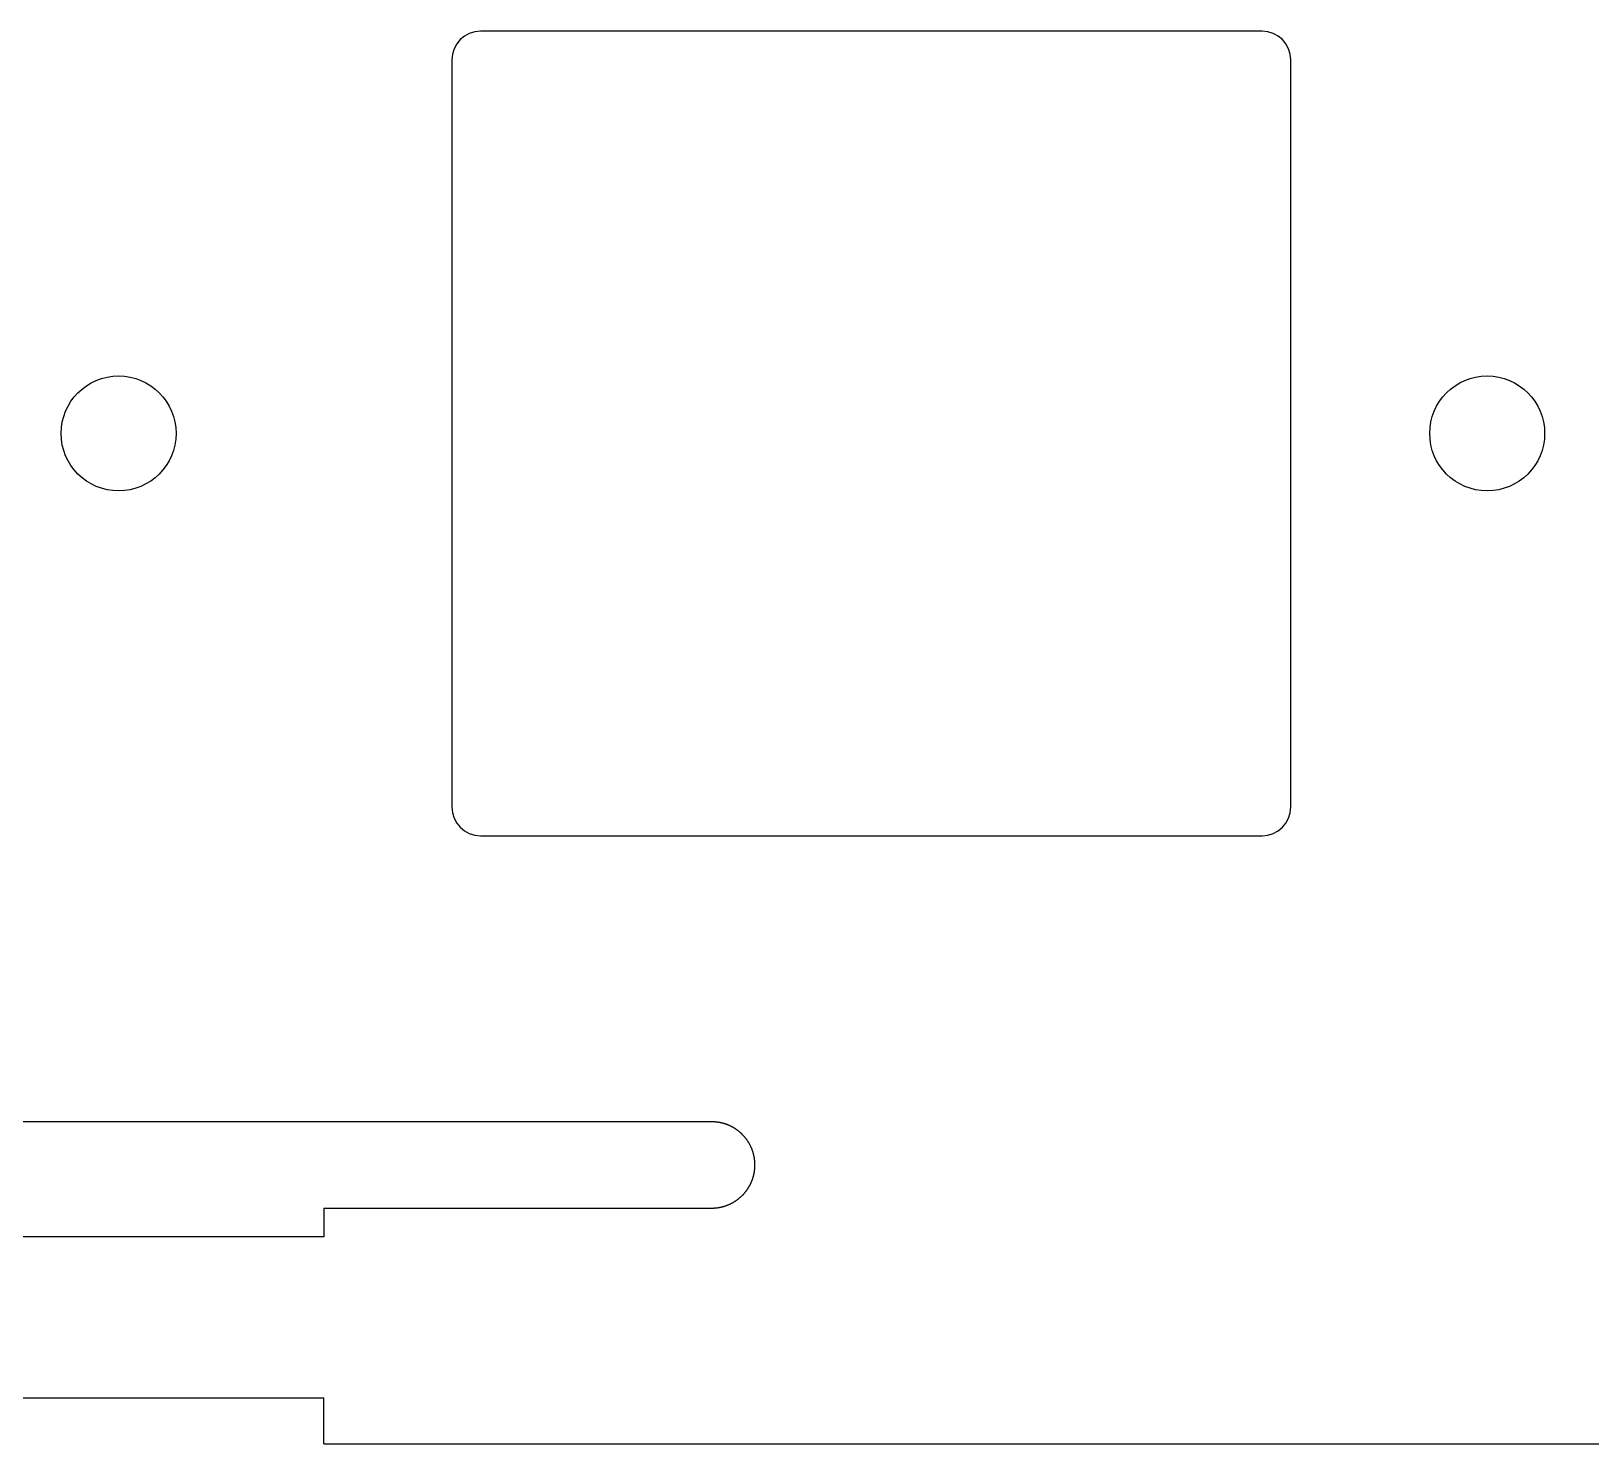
# Model space of a CAD drawing. Header units: millimetres. Extents: x -11 to 340, y -118 to 18.
# Drawn here: x 13.96 to 41.09, y -117.6 to -93.01 of the extents above; entities that cross this region are included whole.
import ezdxf

# ---------------------------------------------------------------- set-up
doc = ezdxf.new("R2010")
doc.units = ezdxf.units.MM
doc.header["$MEASUREMENT"] = 0
doc.layers.get('0').update_dxf_attribs({"linetype": 'CONTINUOUS'})
doc.layers.add('BLACK', color=7, linetype='CONTINUOUS')

msp = doc.modelspace()

# ---------------------------------------------------------------- linework, layer by layer
msp.add_lwpolyline([(35.375, -93.0125), (21.775, -93.0125, 0.414212391), (21.275, -93.5125), (21.275, -106.5125, 0.414212391), (21.775, -107.0125), (35.375, -107.0125, 0.414213562), (35.875, -106.5125), (35.875, -93.5125, 0.414213562)], format="xyb", close=True)
for centre in [(15.478125, -100.0125), (39.290625, -100.0125)]:
    msp.add_circle(centre, 1)
at = {"layer": 'BLACK', "linetype": 'Continuous'}
for p, q in [((25.8, -111.9925), (1.82757, -111.9925)), ((25.800797, -111.9925), (25.8, -111.9925)), ((25.804714, -111.992515), (25.800797, -111.9925)), ((25.808626, -111.992549), (25.804714, -111.992515)), ((25.812539, -111.992603), (25.808626, -111.992549)), ((25.816447, -111.992677), (25.812539, -111.992603)), ((25.820354, -111.992771), (25.816447, -111.992677)), ((25.824257, -111.992885), (25.820354, -111.992771)), ((25.828159, -111.993019), (25.824257, -111.992885)), ((25.832056, -111.993173), (25.828159, -111.993019)), ((25.835954, -111.993347), (25.832056, -111.993173)), ((25.839846, -111.99354), (25.835954, -111.993347)), ((25.843737, -111.993754), (25.839846, -111.99354)), ((25.847623, -111.993988), (25.843737, -111.993754)), ((25.851509, -111.994241), (25.847623, -111.993988)), ((25.85539, -111.994514), (25.851509, -111.994241)), ((25.85927, -111.994808), (25.85539, -111.994514)), ((25.863144, -111.995121), (25.85927, -111.994808)), ((25.867018, -111.995453), (25.863144, -111.995121)), ((25.870886, -111.995806), (25.867018, -111.995453)), ((25.874753, -111.996179), (25.870886, -111.995806)), ((25.878614, -111.996571), (25.874753, -111.996179)), ((25.882475, -111.996983), (25.878614, -111.996571)), ((25.88633, -111.997415), (25.882475, -111.996983)), ((25.890183, -111.997866), (25.88633, -111.997415)), ((25.894031, -111.998338), (25.890183, -111.997866)), ((25.897878, -111.998829), (25.894031, -111.998338)), ((25.901718, -111.99934), (25.897878, -111.998829)), ((25.905558, -111.99987), (25.901718, -111.99934)), ((25.909391, -112.00042), (25.905558, -111.99987)), ((25.913222, -112.00099), (25.909391, -112.00042)), ((25.917048, -112.00158), (25.913222, -112.00099)), ((25.920871, -112.002189), (25.917048, -112.00158)), ((25.924689, -112.002818), (25.920871, -112.002189)), ((25.928504, -112.003466), (25.924689, -112.002818)), ((25.932313, -112.004134), (25.928504, -112.003466)), ((25.936121, -112.004822), (25.932313, -112.004134)), ((25.939921, -112.005529), (25.936121, -112.004822)), ((25.94372, -112.006256), (25.939921, -112.005529)), ((25.947512, -112.007002), (25.94372, -112.006256)), ((25.951301, -112.007768), (25.947512, -112.007002)), ((25.955084, -112.008553), (25.951301, -112.007768)), ((25.958865, -112.009358), (25.955084, -112.008553)), ((25.962638, -112.010182), (25.958865, -112.009358)), ((25.966409, -112.011026), (25.962638, -112.010182)), ((25.970173, -112.011889), (25.966409, -112.011026)), ((25.973934, -112.012772), (25.970173, -112.011889)), ((25.977688, -112.013674), (25.973934, -112.012772)), ((25.98144, -112.014596), (25.977688, -112.013674)), ((25.985183, -112.015536), (25.98144, -112.014596)), ((25.988924, -112.016496), (25.985183, -112.015536)), ((25.992658, -112.017476), (25.988924, -112.016496)), ((25.996388, -112.018475), (25.992658, -112.017476)), ((26.000111, -112.019492), (25.996388, -112.018475)), ((26.00383, -112.02053), (26.000111, -112.019492)), ((26.007542, -112.021586), (26.00383, -112.02053)), ((26.01125, -112.022662), (26.007542, -112.021586)), ((26.01495, -112.023757), (26.01125, -112.022662)), ((26.018647, -112.024871), (26.01495, -112.023757)), ((26.022336, -112.026004), (26.018647, -112.024871)), ((26.026021, -112.027157), (26.022336, -112.026004)), ((26.029697, -112.028328), (26.026021, -112.027157)), ((26.03337, -112.029519), (26.029697, -112.028328)), ((26.037035, -112.030728), (26.03337, -112.029519)), ((26.040695, -112.031957), (26.037035, -112.030728)), ((26.044347, -112.033204), (26.040695, -112.031957)), ((26.047994, -112.034471), (26.044347, -112.033204)), ((26.051633, -112.035756), (26.047994, -112.034471)), ((26.055268, -112.037061), (26.051633, -112.035756)), ((26.058894, -112.038384), (26.055268, -112.037061)), ((26.062515, -112.039726), (26.058894, -112.038384)), ((26.066127, -112.041087), (26.062515, -112.039726)), ((26.069734, -112.042467), (26.066127, -112.041087)), ((26.073332, -112.043865), (26.069734, -112.042467)), ((26.076926, -112.045282), (26.073332, -112.043865)), ((26.08051, -112.046718), (26.076926, -112.045282)), ((26.084088, -112.048173), (26.08051, -112.046718)), ((26.087658, -112.049646), (26.084088, -112.048173)), ((26.091222, -112.051138), (26.087658, -112.049646)), ((26.094777, -112.052648), (26.091222, -112.051138)), ((26.098326, -112.054177), (26.094777, -112.052648)), ((26.101865, -112.055724), (26.098326, -112.054177)), ((26.105399, -112.057291), (26.101865, -112.055724)), ((26.108922, -112.058875), (26.105399, -112.057291)), ((26.11244, -112.060478), (26.108922, -112.058875)), ((26.115948, -112.062098), (26.11244, -112.060478)), ((26.11945, -112.063738), (26.115948, -112.062098)), ((26.122941, -112.065395), (26.11945, -112.063738)), ((26.126426, -112.067072), (26.122941, -112.065395)), ((26.129901, -112.068765), (26.126426, -112.067072)), ((26.133369, -112.070478), (26.129901, -112.068765)), ((26.136827, -112.072208), (26.133369, -112.070478)), ((26.140278, -112.073957), (26.136827, -112.072208)), ((26.143719, -112.075723), (26.140278, -112.073957)), ((26.147153, -112.077507), (26.143719, -112.075723)), ((26.150576, -112.079309), (26.147153, -112.077507)), ((26.153991, -112.08113), (26.150576, -112.079309)), ((26.157396, -112.082967), (26.153991, -112.08113)), ((26.160793, -112.084824), (26.157396, -112.082967)), ((26.16418, -112.086697), (26.160793, -112.084824)), ((26.167558, -112.088588), (26.16418, -112.086697)), ((26.170926, -112.090497), (26.167558, -112.088588)), ((26.174286, -112.092424), (26.170926, -112.090497)), ((26.177634, -112.094368), (26.174286, -112.092424)), ((26.180974, -112.096329), (26.177634, -112.094368)), ((26.184303, -112.098308), (26.180974, -112.096329)), ((26.187624, -112.100305), (26.184303, -112.098308)), ((26.190933, -112.102318), (26.187624, -112.100305)), ((26.194233, -112.10435), (26.190933, -112.102318)), ((26.197522, -112.106398), (26.194233, -112.10435)), ((26.200802, -112.108463), (26.197522, -112.106398)), ((26.20407, -112.110546), (26.200802, -112.108463)), ((26.207329, -112.112646), (26.20407, -112.110546)), ((26.210577, -112.114762), (26.207329, -112.112646)), ((26.213814, -112.116896), (26.210577, -112.114762)), ((26.21704, -112.119046), (26.213814, -112.116896)), ((26.220256, -112.121214), (26.21704, -112.119046)), ((26.223461, -112.123398), (26.220256, -112.121214)), ((26.226655, -112.125599), (26.223461, -112.123398)), ((26.229837, -112.127816), (26.226655, -112.125599)), ((26.233009, -112.13005), (26.229837, -112.127816)), ((26.236169, -112.1323), (26.233009, -112.13005)), ((26.239318, -112.134568), (26.236169, -112.1323)), ((26.242455, -112.136851), (26.239318, -112.134568)), ((26.245581, -112.139151), (26.242455, -112.136851)), ((26.248695, -112.141467), (26.245581, -112.139151)), ((26.251797, -112.143799), (26.248695, -112.141467)), ((26.254888, -112.146148), (26.251797, -112.143799)), ((26.257967, -112.148512), (26.254888, -112.146148)), ((26.261033, -112.150893), (26.257967, -112.148512)), ((26.264088, -112.153289), (26.261033, -112.150893)), ((26.26713, -112.155701), (26.264088, -112.153289)), ((26.27016, -112.15813), (26.26713, -112.155701)), ((26.273177, -112.160573), (26.27016, -112.15813)), ((26.276183, -112.163033), (26.273177, -112.160573)), ((26.279175, -112.165508), (26.276183, -112.163033)), ((26.282155, -112.167998), (26.279175, -112.165508)), ((26.285123, -112.170504), (26.282155, -112.167998)), ((26.288077, -112.173026), (26.285123, -112.170504)), ((26.291019, -112.175562), (26.288077, -112.173026)), ((26.293947, -112.178114), (26.291019, -112.175562)), ((26.296863, -112.180681), (26.293947, -112.178114)), ((26.299765, -112.183263), (26.296863, -112.180681)), ((26.302654, -112.18586), (26.299765, -112.183263)), ((26.30553, -112.188472), (26.302654, -112.18586)), ((26.308392, -112.191099), (26.30553, -112.188472)), ((26.311241, -112.19374), (26.308392, -112.191099)), ((26.314076, -112.196397), (26.311241, -112.19374)), ((26.316898, -112.199067), (26.314076, -112.196397)), ((26.319705, -112.201753), (26.316898, -112.199067)), ((26.322499, -112.204452), (26.319705, -112.201753)), ((26.325279, -112.207166), (26.322499, -112.204452)), ((26.328045, -112.209895), (26.325279, -112.207166)), ((26.330797, -112.212637), (26.328045, -112.209895)), ((26.336258, -112.218165), (26.330797, -112.212637)), ((26.341662, -112.223748), (26.336258, -112.218165)), ((26.347008, -112.229386), (26.341662, -112.223748)), ((26.352295, -112.235078), (26.347008, -112.229386)), ((26.357522, -112.240824), (26.352295, -112.235078)), ((26.36269, -112.246624), (26.357522, -112.240824)), ((26.367798, -112.252475), (26.36269, -112.246624)), ((26.372844, -112.258379), (26.367798, -112.252475)), ((26.377829, -112.264333), (26.372844, -112.258379)), ((26.382751, -112.270337), (26.377829, -112.264333)), ((26.387611, -112.276391), (26.382751, -112.270337)), ((26.392407, -112.282494), (26.387611, -112.276391)), ((26.39714, -112.288645), (26.392407, -112.282494)), ((26.401807, -112.294843), (26.39714, -112.288645)), ((26.40641, -112.301087), (26.401807, -112.294843)), ((26.410948, -112.307378), (26.40641, -112.301087)), ((26.415419, -112.313714), (26.410948, -112.307378)), ((26.419824, -112.320094), (26.415419, -112.313714)), ((26.424162, -112.326517), (26.419824, -112.320094)), ((26.428432, -112.332984), (26.424162, -112.326517)), ((26.432634, -112.339493), (26.428432, -112.332984)), ((26.436769, -112.346044), (26.432634, -112.339493)), ((26.440834, -112.352635), (26.436769, -112.346044)), ((26.44483, -112.359266), (26.440834, -112.352635)), ((26.448756, -112.365936), (26.44483, -112.359266)), ((26.452613, -112.372645), (26.448756, -112.365936)), ((26.456399, -112.379392), (26.452613, -112.372645)), ((26.460114, -112.386176), (26.456399, -112.379392)), ((26.463757, -112.392996), (26.460114, -112.386176)), ((26.46733, -112.399852), (26.463757, -112.392996)), ((26.47083, -112.406743), (26.46733, -112.399852)), ((26.474258, -112.413668), (26.47083, -112.406743)), ((26.477614, -112.420627), (26.474258, -112.413668)), ((26.480896, -112.427618), (26.477614, -112.420627)), ((26.484106, -112.434642), (26.480896, -112.427618)), ((26.487242, -112.441697), (26.484106, -112.434642)), ((26.490304, -112.448782), (26.487242, -112.441697)), ((26.493292, -112.455898), (26.490304, -112.448782)), ((26.496206, -112.463043), (26.493292, -112.455898)), ((26.499045, -112.470217), (26.496206, -112.463043)), ((26.501809, -112.477419), (26.499045, -112.470217)), ((26.504499, -112.484648), (26.501809, -112.477419)), ((26.507112, -112.491903), (26.504499, -112.484648)), ((26.509651, -112.499185), (26.507112, -112.491903)), ((26.512113, -112.506493), (26.509651, -112.499185)), ((26.5145, -112.513825), (26.512113, -112.506493)), ((26.51681, -112.521181), (26.5145, -112.513825)), ((26.519045, -112.528561), (26.51681, -112.521181)), ((26.521202, -112.535964), (26.519045, -112.528561)), ((26.523283, -112.543389), (26.521202, -112.535964)), ((26.525287, -112.550836), (26.523283, -112.543389)), ((26.527214, -112.558304), (26.525287, -112.550836)), ((26.529064, -112.565792), (26.527214, -112.558304)), ((26.530836, -112.573301), (26.529064, -112.565792)), ((26.532531, -112.580829), (26.530836, -112.573301)), ((26.534148, -112.588376), (26.532531, -112.580829)), ((26.535687, -112.595941), (26.534148, -112.588376)), ((26.537149, -112.603524), (26.535687, -112.595941)), ((26.538532, -112.611124), (26.537149, -112.603524)), ((26.539837, -112.618741), (26.538532, -112.611124)), ((26.535498, -112.890012), (26.536244, -112.88622)), ((26.536244, -112.88622), (26.536971, -112.882421)), ((26.536971, -112.882421), (26.537678, -112.878621)), ((26.537678, -112.878621), (26.538366, -112.874814)), ((26.538366, -112.874814), (26.539034, -112.871005)), ((26.539034, -112.871005), (26.539682, -112.867189)), ((26.539682, -112.867189), (26.540311, -112.863372)), ((26.541064, -112.626375), (26.539837, -112.618741)), ((26.540311, -112.863372), (26.54092, -112.859548)), ((26.54092, -112.859548), (26.54151, -112.855723)), ((26.542213, -112.634024), (26.541064, -112.626375)), ((26.54151, -112.855723), (26.54208, -112.851891)), ((26.54208, -112.851891), (26.54263, -112.848058)), ((26.543283, -112.641688), (26.542213, -112.634024)), ((26.54263, -112.848058), (26.54316, -112.844219)), ((26.54316, -112.844219), (26.543671, -112.840378)), ((26.544274, -112.649367), (26.543283, -112.641688)), ((26.543671, -112.840378), (26.544162, -112.836531)), ((26.544162, -112.836531), (26.544634, -112.832684)), ((26.545187, -112.65706), (26.544274, -112.649367)), ((26.544634, -112.832684), (26.545085, -112.82883)), ((26.545085, -112.82883), (26.545517, -112.824975)), ((26.546021, -112.664768), (26.545187, -112.65706)), ((26.545517, -112.824975), (26.545929, -112.821115)), ((26.545929, -112.821115), (26.546321, -112.817253)), ((26.546775, -112.672488), (26.546021, -112.664768)), ((26.546321, -112.817253), (26.546694, -112.813386)), ((26.546694, -112.813386), (26.547047, -112.809518)), ((26.547451, -112.680221), (26.546775, -112.672488)), ((26.547047, -112.809518), (26.547379, -112.805644)), ((26.547379, -112.805644), (26.547692, -112.80177)), ((26.548048, -112.687967), (26.547451, -112.680221)), ((26.547692, -112.80177), (26.547986, -112.79789)), ((26.547986, -112.79789), (26.548259, -112.794009)), ((26.548565, -112.695725), (26.548048, -112.687967)), ((26.548259, -112.794009), (26.548512, -112.790124)), ((26.548512, -112.790124), (26.548746, -112.786237)), ((26.549003, -112.703494), (26.548565, -112.695725)), ((26.548746, -112.786237), (26.54896, -112.782346)), ((26.54896, -112.782346), (26.549153, -112.778454)), ((26.549362, -112.711275), (26.549003, -112.703494)), ((26.549153, -112.778454), (26.549327, -112.774557)), ((26.549327, -112.774557), (26.549481, -112.770659)), ((26.549641, -112.719066), (26.549362, -112.711275)), ((26.549481, -112.770659), (26.549615, -112.766757)), ((26.549615, -112.766757), (26.549729, -112.762854)), ((26.54984, -112.726868), (26.549641, -112.719066)), ((26.549729, -112.762854), (26.549823, -112.758947)), ((26.549823, -112.758947), (26.549897, -112.755039)), ((26.54996, -112.734679), (26.54984, -112.726868)), ((26.549897, -112.755039), (26.549951, -112.751127)), ((26.549951, -112.751127), (26.549985, -112.747214)), ((26.55, -112.7425), (26.54996, -112.734679)), ((26.549985, -112.747214), (26.55, -112.743297)), ((26.55, -112.743297), (26.55, -112.7425)), ((26.423454, -113.159541), (26.425604, -113.156315)), ((26.425604, -113.156315), (26.427738, -113.153077)), ((26.427738, -113.153077), (26.429854, -113.14983)), ((26.429854, -113.14983), (26.431954, -113.146571)), ((26.431954, -113.146571), (26.434037, -113.143302)), ((26.434037, -113.143302), (26.436102, -113.140023)), ((26.436102, -113.140023), (26.43815, -113.136734)), ((26.43815, -113.136734), (26.440182, -113.133433)), ((26.440182, -113.133433), (26.442195, -113.130124)), ((26.442195, -113.130124), (26.444192, -113.126804)), ((26.444192, -113.126804), (26.446171, -113.123475)), ((26.446171, -113.123475), (26.448132, -113.120134)), ((26.448132, -113.120134), (26.450076, -113.116786)), ((26.450076, -113.116786), (26.452003, -113.113426)), ((26.452003, -113.113426), (26.453912, -113.110059)), ((26.453912, -113.110059), (26.455803, -113.10668)), ((26.455803, -113.10668), (26.457676, -113.103294)), ((26.457676, -113.103294), (26.459533, -113.099896)), ((26.459533, -113.099896), (26.46137, -113.096491)), ((26.46137, -113.096491), (26.463191, -113.093076)), ((26.463191, -113.093076), (26.464993, -113.089653)), ((26.464993, -113.089653), (26.466777, -113.08622)), ((26.466777, -113.08622), (26.468543, -113.082779)), ((26.468543, -113.082779), (26.470292, -113.079328)), ((26.470292, -113.079328), (26.472022, -113.07587)), ((26.472022, -113.07587), (26.473735, -113.072402)), ((26.473735, -113.072402), (26.475428, -113.068927)), ((26.475428, -113.068927), (26.477105, -113.065442)), ((26.477105, -113.065442), (26.478762, -113.06195)), ((26.478762, -113.06195), (26.480402, -113.058448)), ((26.480402, -113.058448), (26.482022, -113.05494)), ((26.482022, -113.05494), (26.483625, -113.051423)), ((26.483625, -113.051423), (26.485209, -113.047899)), ((26.485209, -113.047899), (26.486776, -113.044365)), ((26.486776, -113.044365), (26.488323, -113.040826)), ((26.488323, -113.040826), (26.489852, -113.037277)), ((26.489852, -113.037277), (26.491362, -113.033722)), ((26.491362, -113.033722), (26.492854, -113.030158)), ((26.492854, -113.030158), (26.494327, -113.026589)), ((26.494327, -113.026589), (26.495782, -113.02301)), ((26.495782, -113.02301), (26.497218, -113.019426)), ((26.497218, -113.019426), (26.498635, -113.015833)), ((26.498635, -113.015833), (26.500033, -113.012234)), ((26.500033, -113.012234), (26.501413, -113.008627)), ((26.501413, -113.008627), (26.502774, -113.005015)), ((26.502774, -113.005015), (26.504116, -113.001394)), ((26.504116, -113.001394), (26.505439, -112.997768)), ((26.505439, -112.997768), (26.506744, -112.994134)), ((26.506744, -112.994134), (26.508029, -112.990495)), ((26.508029, -112.990495), (26.509296, -112.986847)), ((26.509296, -112.986847), (26.510543, -112.983195)), ((26.510543, -112.983195), (26.511772, -112.979535)), ((26.511772, -112.979535), (26.512981, -112.975871)), ((26.512981, -112.975871), (26.514172, -112.972198)), ((26.514172, -112.972198), (26.515343, -112.968521)), ((26.515343, -112.968521), (26.516496, -112.964836)), ((26.516496, -112.964836), (26.517629, -112.961148)), ((26.517629, -112.961148), (26.518743, -112.957451)), ((26.518743, -112.957451), (26.519838, -112.95375)), ((26.519838, -112.95375), (26.520914, -112.950042)), ((26.520914, -112.950042), (26.52197, -112.946331)), ((26.52197, -112.946331), (26.523008, -112.942611)), ((26.523008, -112.942611), (26.524025, -112.938888)), ((26.524025, -112.938888), (26.525024, -112.935158)), ((26.525024, -112.935158), (26.526004, -112.931425)), ((26.526004, -112.931425), (26.526964, -112.927684)), ((26.526964, -112.927684), (26.527904, -112.92394)), ((26.527904, -112.92394), (26.528826, -112.920189)), ((26.528826, -112.920189), (26.529728, -112.916435)), ((26.529728, -112.916435), (26.530611, -112.912673)), ((26.530611, -112.912673), (26.531474, -112.908909)), ((26.531474, -112.908909), (26.532318, -112.905138)), ((26.532318, -112.905138), (26.533142, -112.901365)), ((26.533142, -112.901365), (26.533947, -112.897584)), ((26.533947, -112.897584), (26.534732, -112.893802)), ((26.534732, -112.893802), (26.535498, -112.890012)), ((26.093718, -113.432804), (26.100804, -113.429742)), ((26.100804, -113.429742), (26.107859, -113.426606)), ((26.107859, -113.426606), (26.114882, -113.423397)), ((26.114882, -113.423397), (26.121873, -113.420114)), ((26.121873, -113.420114), (26.128832, -113.416758)), ((26.128832, -113.416758), (26.135757, -113.41333)), ((26.135757, -113.41333), (26.142648, -113.40983)), ((26.142648, -113.40983), (26.149504, -113.406258)), ((26.149504, -113.406258), (26.156324, -113.402614)), ((26.156324, -113.402614), (26.163108, -113.398899)), ((26.163108, -113.398899), (26.169855, -113.395113)), ((26.169855, -113.395113), (26.176564, -113.391256)), ((26.176564, -113.391256), (26.183234, -113.38733)), ((26.183234, -113.38733), (26.189866, -113.383334)), ((26.189866, -113.383334), (26.196457, -113.379269)), ((26.196457, -113.379269), (26.203007, -113.375135)), ((26.203007, -113.375135), (26.209516, -113.370932)), ((26.209516, -113.370932), (26.215983, -113.366662)), ((26.215983, -113.366662), (26.222407, -113.362324)), ((26.222407, -113.362324), (26.228787, -113.357919)), ((26.228787, -113.357919), (26.235122, -113.353448)), ((26.235122, -113.353448), (26.241413, -113.34891)), ((26.241413, -113.34891), (26.247658, -113.344308)), ((26.247658, -113.344308), (26.253856, -113.33964)), ((26.253856, -113.33964), (26.260006, -113.334907)), ((26.260006, -113.334907), (26.266109, -113.330111)), ((26.266109, -113.330111), (26.272163, -113.325252)), ((26.272163, -113.325252), (26.278167, -113.320329)), ((26.278167, -113.320329), (26.284122, -113.315344)), ((26.284122, -113.315344), (26.290025, -113.310298)), ((26.290025, -113.310298), (26.295876, -113.305191)), ((26.295876, -113.305191), (26.301676, -113.300023)), ((26.301676, -113.300023), (26.307422, -113.294795)), ((26.307422, -113.294795), (26.313114, -113.289508)), ((26.313114, -113.289508), (26.318753, -113.284162)), ((26.318753, -113.284162), (26.324336, -113.278758)), ((26.324336, -113.278758), (26.329863, -113.273297)), ((26.329863, -113.273297), (26.332605, -113.270545)), ((26.332605, -113.270545), (26.335334, -113.267779)), ((26.335334, -113.267779), (26.338048, -113.264999)), ((26.338048, -113.264999), (26.340748, -113.262206)), ((26.340748, -113.262206), (26.343433, -113.259398)), ((26.343433, -113.259398), (26.346104, -113.256576)), ((26.346104, -113.256576), (26.34876, -113.253741)), ((26.34876, -113.253741), (26.351401, -113.250892)), ((26.351401, -113.250892), (26.354028, -113.24803)), ((26.354028, -113.24803), (26.35664, -113.245154)), ((26.35664, -113.245154), (26.359237, -113.242265)), ((26.359237, -113.242265), (26.361819, -113.239363)), ((26.361819, -113.239363), (26.364386, -113.236448)), ((26.364386, -113.236448), (26.366938, -113.233519)), ((26.366938, -113.233519), (26.369474, -113.230577)), ((26.369474, -113.230577), (26.371996, -113.227623)), ((26.371996, -113.227623), (26.374502, -113.224656)), ((26.374502, -113.224656), (26.376992, -113.221676)), ((26.376992, -113.221676), (26.379467, -113.218683)), ((26.379467, -113.218683), (26.381927, -113.215678)), ((26.381927, -113.215678), (26.38437, -113.21266)), ((26.38437, -113.21266), (26.386799, -113.20963)), ((26.386799, -113.20963), (26.389211, -113.206588)), ((26.389211, -113.206588), (26.391607, -113.203533)), ((26.391607, -113.203533), (26.393988, -113.200467)), ((26.393988, -113.200467), (26.396352, -113.197388)), ((26.396352, -113.197388), (26.398701, -113.194298)), ((26.398701, -113.194298), (26.401033, -113.191195)), ((26.401033, -113.191195), (26.403349, -113.188081)), ((26.403349, -113.188081), (26.405649, -113.184955)), ((26.405649, -113.184955), (26.407932, -113.181818)), ((26.407932, -113.181818), (26.4102, -113.178669)), ((26.4102, -113.178669), (26.41245, -113.175509)), ((26.41245, -113.175509), (26.414684, -113.172337)), ((26.414684, -113.172337), (26.416901, -113.169155)), ((26.416901, -113.169155), (26.419103, -113.165961)), ((26.419103, -113.165961), (26.421286, -113.162757)), ((26.421286, -113.162757), (26.423454, -113.159541)), ((19.05, -113.4925), (19.05, -113.995029)), ((19.05, -113.4925), (25.8, -113.4925)), ((25.8, -113.4925), (25.807821, -113.49246)), ((25.807821, -113.49246), (25.815632, -113.49234)), ((25.815632, -113.49234), (25.823434, -113.492141)), ((25.823434, -113.492141), (25.831225, -113.491862)), ((25.831225, -113.491862), (25.839006, -113.491503)), ((25.839006, -113.491503), (25.846775, -113.491065)), ((25.846775, -113.491065), (25.854533, -113.490548)), ((25.854533, -113.490548), (25.862279, -113.489951)), ((25.862279, -113.489951), (25.870012, -113.489275)), ((25.870012, -113.489275), (25.877733, -113.488521)), ((25.877733, -113.488521), (25.88544, -113.487687)), ((25.88544, -113.487687), (25.893133, -113.486774)), ((25.893133, -113.486774), (25.900812, -113.485783)), ((25.900812, -113.485783), (25.908476, -113.484713)), ((25.908476, -113.484713), (25.916126, -113.483564)), ((25.916126, -113.483564), (25.923759, -113.482337)), ((25.923759, -113.482337), (25.931376, -113.481032)), ((25.931376, -113.481032), (25.938976, -113.479649)), ((25.938976, -113.479649), (25.946559, -113.478187)), ((25.946559, -113.478187), (25.954125, -113.476648)), ((25.954125, -113.476648), (25.961672, -113.475031)), ((25.961672, -113.475031), (25.9692, -113.473336)), ((25.9692, -113.473336), (25.976708, -113.471564)), ((25.976708, -113.471564), (25.984197, -113.469714)), ((25.984197, -113.469714), (25.991665, -113.467787)), ((25.991665, -113.467787), (25.999112, -113.465783)), ((25.999112, -113.465783), (26.006537, -113.463702)), ((26.006537, -113.463702), (26.013939, -113.461545)), ((26.013939, -113.461545), (26.021319, -113.459311)), ((26.021319, -113.459311), (26.028676, -113.457)), ((26.028676, -113.457), (26.036008, -113.454613)), ((26.036008, -113.454613), (26.043315, -113.452151)), ((26.043315, -113.452151), (26.050597, -113.449612)), ((26.050597, -113.449612), (26.057853, -113.446999)), ((26.057853, -113.446999), (26.065082, -113.444309)), ((26.065082, -113.444309), (26.072284, -113.441545)), ((26.072284, -113.441545), (26.079457, -113.438706)), ((26.079457, -113.438706), (26.086602, -113.435792)), ((26.086602, -113.435792), (26.093718, -113.432804)), ((19.05, -113.995029), (6.35, -113.995029)), ((6.35, -116.795029), (19.05, -116.795029)), ((19.05, -117.595029), (19.05, -116.795029)), ((19.05, -117.595029), (49.05, -117.595029))]:
    msp.add_line(p, q, dxfattribs=at)

doc.saveas('drawing.dxf')
